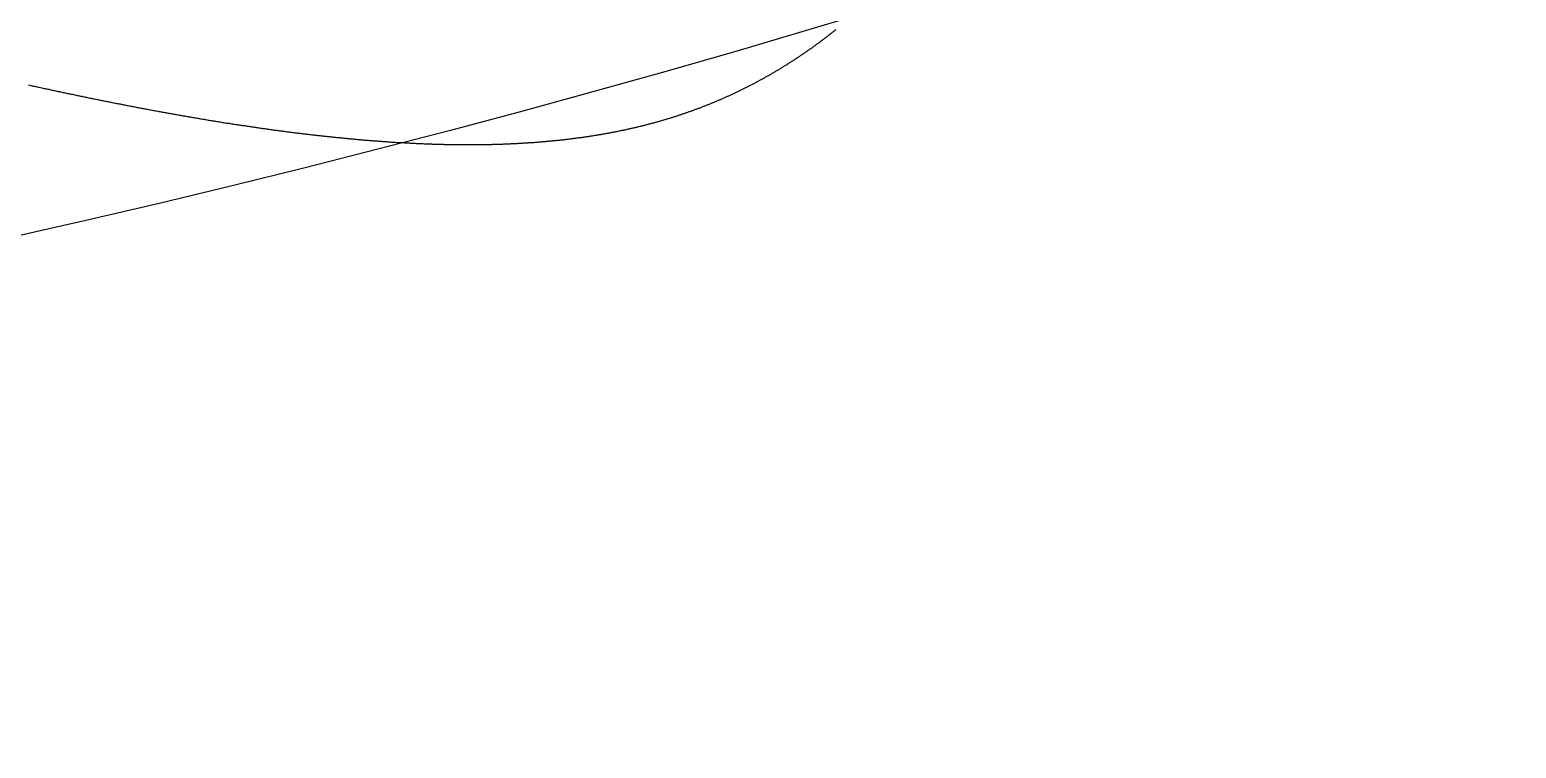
# Model space of a CAD drawing. Header units: millimetres. Extents: x 88 to 97873, y 32 to 55088.
# Drawn here: x 48649.921 to 48651.32, y 5017.382 to 5018.059 of the extents above; entities that cross this region are included whole.
import ezdxf

# ---------------------------------------------------------------- set-up
doc = ezdxf.new("R2010")
doc.units = ezdxf.units.MM
doc.header["$LTSCALE"] = 0.3

msp = doc.modelspace()

# ---------------------------------------------------------------- linework, layer by layer
msp.add_lwpolyline([(48649.9202, 5018.0067), (48649.9214, 5018.0065), (48649.9225, 5018.0062), (48649.9236, 5018.006), (48649.9247, 5018.0057), (48649.9258, 5018.0055), (48649.927, 5018.0052), (48649.9281, 5018.005), (48649.9292, 5018.0047), (48649.9303, 5018.0045), (48649.9314, 5018.0043), (48649.9326, 5018.004), (48649.9337, 5018.0038), (48649.9348, 5018.0035), (48649.9359, 5018.0033), (48649.937, 5018.0031), (48649.9381, 5018.0028), (48649.9393, 5018.0026), (48649.9404, 5018.0023), (48649.9415, 5018.0021), (48649.9426, 5018.0019), (48649.9437, 5018.0016), (48649.9448, 5018.0014), (48649.9459, 5018.0011), (48649.947, 5018.0009), (48649.9482, 5018.0007), (48649.9493, 5018.0004), (48649.9504, 5018.0002), (48649.9515, 5018), (48649.9526, 5017.9997), (48649.9537, 5017.9995), (48649.9548, 5017.9993), (48649.9559, 5017.999), (48649.957, 5017.9988), (48649.9581, 5017.9986), (48649.9592, 5017.9983), (48649.9604, 5017.9981), (48649.9615, 5017.9979), (48649.9626, 5017.9976), (48649.9637, 5017.9974), (48649.9648, 5017.9972), (48649.9659, 5017.9969), (48649.967, 5017.9967), (48649.9681, 5017.9965), (48649.9692, 5017.9963), (48649.9703, 5017.996), (48649.9714, 5017.9958), (48649.9725, 5017.9956), (48649.9736, 5017.9953), (48649.9747, 5017.9951), (48649.9758, 5017.9949), (48649.9769, 5017.9947), (48649.978, 5017.9944), (48649.9791, 5017.9942), (48649.9802, 5017.994), (48649.9813, 5017.9938), (48649.9824, 5017.9936), (48649.9835, 5017.9933), (48649.9846, 5017.9931), (48649.9857, 5017.9929), (48649.9867, 5017.9927), (48649.9878, 5017.9924), (48649.9889, 5017.9922), (48649.99, 5017.992), (48649.9911, 5017.9918), (48649.9922, 5017.9916), (48649.9933, 5017.9913), (48649.9944, 5017.9911), (48649.9955, 5017.9909), (48649.9966, 5017.9907), (48649.9977, 5017.9905), (48649.9987, 5017.9903), (48649.9998, 5017.99), (48650.0009, 5017.9898), (48650.002, 5017.9896), (48650.0031, 5017.9894), (48650.0042, 5017.9892), (48650.0053, 5017.989), (48650.0063, 5017.9888), (48650.0074, 5017.9886), (48650.0085, 5017.9883), (48650.0096, 5017.9881), (48650.0107, 5017.9879), (48650.0118, 5017.9877), (48650.0128, 5017.9875), (48650.0139, 5017.9873), (48650.015, 5017.9871), (48650.0161, 5017.9869), (48650.0172, 5017.9867), (48650.0182, 5017.9865), (48650.0193, 5017.9863), (48650.0204, 5017.986), (48650.0215, 5017.9858), (48650.0226, 5017.9856), (48650.0236, 5017.9854), (48650.0247, 5017.9852), (48650.0258, 5017.985), (48650.0269, 5017.9848), (48650.0279, 5017.9846), (48650.029, 5017.9844), (48650.0301, 5017.9842), (48650.0311, 5017.984), (48650.0322, 5017.9838), (48650.0333, 5017.9836), (48650.0344, 5017.9834), (48650.0354, 5017.9832), (48650.0365, 5017.983), (48650.0376, 5017.9828), (48650.0386, 5017.9826), (48650.0397, 5017.9824), (48650.0408, 5017.9822), (48650.0418, 5017.982), (48650.0429, 5017.9818), (48650.044, 5017.9816), (48650.045, 5017.9814), (48650.0461, 5017.9812), (48650.0472, 5017.981), (48650.0482, 5017.9809), (48650.0493, 5017.9807), (48650.0504, 5017.9805), (48650.0514, 5017.9803), (48650.0525, 5017.9801), (48650.0535, 5017.9799), (48650.0546, 5017.9797), (48650.0557, 5017.9795), (48650.0567, 5017.9793), (48650.0578, 5017.9791), (48650.0588, 5017.979), (48650.0599, 5017.9788), (48650.061, 5017.9786), (48650.062, 5017.9784), (48650.0631, 5017.9782), (48650.0641, 5017.978), (48650.0652, 5017.9778), (48650.0662, 5017.9777), (48650.0673, 5017.9775), (48650.0683, 5017.9773), (48650.0694, 5017.9771), (48650.0704, 5017.9769), (48650.0715, 5017.9767), (48650.0726, 5017.9766), (48650.0736, 5017.9764), (48650.0747, 5017.9762), (48650.0757, 5017.976), (48650.0768, 5017.9758), (48650.0778, 5017.9757), (48650.0788, 5017.9755), (48650.0799, 5017.9753), (48650.0809, 5017.9751), (48650.082, 5017.9749), (48650.083, 5017.9748), (48650.0841, 5017.9746), (48650.0851, 5017.9744), (48650.0862, 5017.9743), (48650.0872, 5017.9741), (48650.0883, 5017.9739), (48650.0893, 5017.9737), (48650.0903, 5017.9736), (48650.0914, 5017.9734), (48650.0924, 5017.9732), (48650.0935, 5017.973), (48650.0945, 5017.9729), (48650.0955, 5017.9727), (48650.0966, 5017.9725), (48650.0976, 5017.9724), (48650.0987, 5017.9722), (48650.0997, 5017.972), (48650.1007, 5017.9719), (48650.1018, 5017.9717), (48650.1028, 5017.9715), (48650.1038, 5017.9714), (48650.1049, 5017.9712), (48650.1059, 5017.971), (48650.1069, 5017.9709), (48650.108, 5017.9707), (48650.109, 5017.9706), (48650.11, 5017.9704), (48650.1111, 5017.9702), (48650.1121, 5017.9701), (48650.1131, 5017.9699), (48650.1141, 5017.9698), (48650.1152, 5017.9696), (48650.1162, 5017.9694), (48650.1172, 5017.9693), (48650.1183, 5017.9691), (48650.1193, 5017.969), (48650.1203, 5017.9688), (48650.1213, 5017.9687), (48650.1224, 5017.9685), (48650.1234, 5017.9684), (48650.1244, 5017.9682), (48650.1254, 5017.9681), (48650.1264, 5017.9679), (48650.1275, 5017.9678), (48650.1285, 5017.9676), (48650.1295, 5017.9675), (48650.1305, 5017.9673), (48650.1315, 5017.9672), (48650.1326, 5017.967), (48650.1336, 5017.9669), (48650.1346, 5017.9667), (48650.1356, 5017.9666), (48650.1366, 5017.9664), (48650.1377, 5017.9663), (48650.1387, 5017.9661), (48650.1397, 5017.966), (48650.1407, 5017.9658), (48650.1417, 5017.9657), (48650.1427, 5017.9656), (48650.1437, 5017.9654), (48650.1447, 5017.9653), (48650.1458, 5017.9651), (48650.1468, 5017.965), (48650.1478, 5017.9649), (48650.1488, 5017.9647), (48650.1498, 5017.9646), (48650.1508, 5017.9644), (48650.1518, 5017.9643), (48650.1528, 5017.9642), (48650.1538, 5017.964), (48650.1548, 5017.9639), (48650.1558, 5017.9638), (48650.1568, 5017.9636), (48650.1578, 5017.9635), (48650.1588, 5017.9634), (48650.1598, 5017.9632), (48650.1608, 5017.9631), (48650.1618, 5017.963), (48650.1628, 5017.9628), (48650.1638, 5017.9627), (48650.1648, 5017.9626), (48650.1658, 5017.9625), (48650.1668, 5017.9623), (48650.1678, 5017.9622), (48650.1688, 5017.9621), (48650.1698, 5017.9619), (48650.1708, 5017.9618), (48650.1718, 5017.9617), (48650.1728, 5017.9616), (48650.1738, 5017.9614), (48650.1748, 5017.9613), (48650.1758, 5017.9612), (48650.1768, 5017.9611), (48650.1778, 5017.961), (48650.1788, 5017.9608), (48650.1798, 5017.9607), (48650.1808, 5017.9606), (48650.1817, 5017.9605), (48650.1827, 5017.9604), (48650.1837, 5017.9603), (48650.1847, 5017.9601), (48650.1857, 5017.96), (48650.1867, 5017.9599), (48650.1877, 5017.9598), (48650.1887, 5017.9597), (48650.1896, 5017.9596), (48650.1906, 5017.9595), (48650.1916, 5017.9593), (48650.1926, 5017.9592), (48650.1936, 5017.9591), (48650.1946, 5017.959), (48650.1955, 5017.9589), (48650.1965, 5017.9588), (48650.1975, 5017.9587), (48650.1985, 5017.9586), (48650.1994, 5017.9585), (48650.2004, 5017.9584), (48650.2014, 5017.9583), (48650.2024, 5017.9582), (48650.2034, 5017.9581), (48650.2043, 5017.958), (48650.2053, 5017.9579), (48650.2063, 5017.9578), (48650.2073, 5017.9577), (48650.2082, 5017.9576), (48650.2092, 5017.9575), (48650.2102, 5017.9574), (48650.2111, 5017.9573), (48650.2121, 5017.9572), (48650.2131, 5017.9571), (48650.214, 5017.957), (48650.215, 5017.9569), (48650.216, 5017.9568), (48650.217, 5017.9567), (48650.2179, 5017.9566), (48650.2189, 5017.9565), (48650.2198, 5017.9564), (48650.2208, 5017.9563), (48650.2218, 5017.9562), (48650.2227, 5017.9561), (48650.2237, 5017.956), (48650.2247, 5017.956), (48650.2256, 5017.9559), (48650.2266, 5017.9558), (48650.2275, 5017.9557), (48650.2285, 5017.9556), (48650.2295, 5017.9555), (48650.2304, 5017.9554), (48650.2314, 5017.9553), (48650.2323, 5017.9553), (48650.2333, 5017.9552), (48650.2343, 5017.9551), (48650.2352, 5017.955), (48650.2362, 5017.9549), (48650.2371, 5017.9549), (48650.2381, 5017.9548), (48650.239, 5017.9547), (48650.24, 5017.9546), (48650.2409, 5017.9545), (48650.2419, 5017.9545), (48650.2428, 5017.9544), (48650.2438, 5017.9543), (48650.2447, 5017.9542), (48650.2457, 5017.9542), (48650.2466, 5017.9541), (48650.2476, 5017.954), (48650.2485, 5017.954), (48650.2495, 5017.9539), (48650.2504, 5017.9538), (48650.2513, 5017.9538), (48650.2523, 5017.9537), (48650.2532, 5017.9536), (48650.2542, 5017.9535), (48650.2551, 5017.9535), (48650.2561, 5017.9534), (48650.257, 5017.9534), (48650.2579, 5017.9533), (48650.2589, 5017.9532), (48650.2598, 5017.9532), (48650.2607, 5017.9531), (48650.2617, 5017.953), (48650.2626, 5017.953), (48650.2636, 5017.9529), (48650.2645, 5017.9529), (48650.2654, 5017.9528), (48650.2664, 5017.9527), (48650.2673, 5017.9527), (48650.2682, 5017.9526), (48650.2692, 5017.9526), (48650.2701, 5017.9525), (48650.271, 5017.9525), (48650.272, 5017.9524), (48650.2729, 5017.9524), (48650.2738, 5017.9523), (48650.2747, 5017.9523), (48650.2757, 5017.9522), (48650.2766, 5017.9522), (48650.2775, 5017.9521), (48650.2784, 5017.9521), (48650.2794, 5017.952), (48650.2803, 5017.952), (48650.2812, 5017.9519), (48650.2821, 5017.9519), (48650.2831, 5017.9518), (48650.284, 5017.9518), (48650.2849, 5017.9517), (48650.2858, 5017.9517), (48650.2867, 5017.9517), (48650.2877, 5017.9516), (48650.2886, 5017.9516), (48650.2895, 5017.9515), (48650.2904, 5017.9515), (48650.2913, 5017.9515), (48650.2922, 5017.9514), (48650.2932, 5017.9514), (48650.2941, 5017.9514), (48650.295, 5017.9513), (48650.2959, 5017.9513), (48650.2968, 5017.9513), (48650.2977, 5017.9512), (48650.2986, 5017.9512), (48650.2995, 5017.9512), (48650.3004, 5017.9511), (48650.3014, 5017.9511), (48650.3023, 5017.9511), (48650.3032, 5017.9511), (48650.3041, 5017.951), (48650.305, 5017.951), (48650.3059, 5017.951), (48650.3068, 5017.9509), (48650.3077, 5017.9509), (48650.3086, 5017.9509), (48650.3095, 5017.9509), (48650.3104, 5017.9509), (48650.3113, 5017.9508), (48650.3122, 5017.9508), (48650.3131, 5017.9508), (48650.314, 5017.9508), (48650.3149, 5017.9508), (48650.3158, 5017.9507), (48650.3167, 5017.9507), (48650.3176, 5017.9507), (48650.3185, 5017.9507), (48650.3194, 5017.9507), (48650.3203, 5017.9507), (48650.3212, 5017.9507), (48650.3221, 5017.9507), (48650.323, 5017.9506), (48650.3238, 5017.9506), (48650.3247, 5017.9506), (48650.3256, 5017.9506), (48650.3265, 5017.9506), (48650.3274, 5017.9506), (48650.3283, 5017.9506), (48650.3292, 5017.9506), (48650.3301, 5017.9506), (48650.331, 5017.9506), (48650.3318, 5017.9506), (48650.3327, 5017.9506), (48650.3336, 5017.9506), (48650.3345, 5017.9506), (48650.3354, 5017.9506), (48650.3363, 5017.9506), (48650.3371, 5017.9506), (48650.338, 5017.9506), (48650.3389, 5017.9506), (48650.3398, 5017.9506), (48650.3407, 5017.9506), (48650.3415, 5017.9506), (48650.3424, 5017.9506), (48650.3433, 5017.9506), (48650.3442, 5017.9506), (48650.345, 5017.9506), (48650.3459, 5017.9507), (48650.3468, 5017.9507), (48650.3477, 5017.9507), (48650.3485, 5017.9507), (48650.3494, 5017.9507), (48650.3503, 5017.9507), (48650.3511, 5017.9507), (48650.352, 5017.9507), (48650.3529, 5017.9508), (48650.3537, 5017.9508), (48650.3546, 5017.9508), (48650.3555, 5017.9508), (48650.3563, 5017.9508), (48650.3572, 5017.9509), (48650.3581, 5017.9509), (48650.3589, 5017.9509), (48650.3598, 5017.9509), (48650.3607, 5017.951), (48650.3615, 5017.951), (48650.3624, 5017.951), (48650.3632, 5017.951), (48650.3641, 5017.9511), (48650.365, 5017.9511), (48650.3658, 5017.9511), (48650.3667, 5017.9511), (48650.3675, 5017.9512), (48650.3684, 5017.9512), (48650.3692, 5017.9512), (48650.3701, 5017.9513), (48650.371, 5017.9513), (48650.3718, 5017.9513), (48650.3727, 5017.9514), (48650.3735, 5017.9514), (48650.3744, 5017.9515), (48650.3752, 5017.9515), (48650.3761, 5017.9515), (48650.3769, 5017.9516), (48650.3778, 5017.9516), (48650.3786, 5017.9517), (48650.3795, 5017.9517), (48650.3803, 5017.9517), (48650.3811, 5017.9518), (48650.382, 5017.9518), (48650.3828, 5017.9519), (48650.3837, 5017.9519), (48650.3845, 5017.952), (48650.3854, 5017.952), (48650.3862, 5017.9521), (48650.387, 5017.9521), (48650.3879, 5017.9522), (48650.3887, 5017.9522), (48650.3896, 5017.9523), (48650.3904, 5017.9523), (48650.3912, 5017.9524), (48650.3921, 5017.9525), (48650.3929, 5017.9525), (48650.3937, 5017.9526), (48650.3946, 5017.9526), (48650.3954, 5017.9527), (48650.3962, 5017.9527), (48650.3971, 5017.9528), (48650.3979, 5017.9529), (48650.3987, 5017.9529), (48650.3996, 5017.953), (48650.4004, 5017.9531), (48650.4012, 5017.9531), (48650.402, 5017.9532), (48650.4029, 5017.9533), (48650.4037, 5017.9533), (48650.4045, 5017.9534), (48650.4053, 5017.9535), (48650.4062, 5017.9535), (48650.407, 5017.9536), (48650.4078, 5017.9537), (48650.4086, 5017.9538), (48650.4094, 5017.9538), (48650.4103, 5017.9539), (48650.4111, 5017.954), (48650.4119, 5017.9541), (48650.4127, 5017.9541), (48650.4135, 5017.9542), (48650.4144, 5017.9543), (48650.4152, 5017.9544), (48650.416, 5017.9545), (48650.4168, 5017.9545), (48650.4176, 5017.9546), (48650.4184, 5017.9547), (48650.4192, 5017.9548), (48650.42, 5017.9549), (48650.4209, 5017.955), (48650.4217, 5017.9551), (48650.4225, 5017.9551), (48650.4233, 5017.9552), (48650.4241, 5017.9553), (48650.4249, 5017.9554), (48650.4257, 5017.9555), (48650.4265, 5017.9556), (48650.4273, 5017.9557), (48650.4281, 5017.9558), (48650.4289, 5017.9559), (48650.4297, 5017.956), (48650.4305, 5017.9561), (48650.4313, 5017.9562), (48650.4321, 5017.9563), (48650.4329, 5017.9564), (48650.4337, 5017.9565), (48650.4345, 5017.9566), (48650.4353, 5017.9567), (48650.4361, 5017.9568), (48650.4369, 5017.9569), (48650.4377, 5017.957), (48650.4385, 5017.9571), (48650.4393, 5017.9572), (48650.4401, 5017.9573), (48650.4409, 5017.9574), (48650.4416, 5017.9575), (48650.4424, 5017.9577), (48650.4432, 5017.9578), (48650.444, 5017.9579), (48650.4448, 5017.958), (48650.4456, 5017.9581), (48650.4464, 5017.9582), (48650.4472, 5017.9583), (48650.4479, 5017.9585), (48650.4487, 5017.9586), (48650.4495, 5017.9587), (48650.4503, 5017.9588), (48650.4511, 5017.9589), (48650.4519, 5017.9591), (48650.4526, 5017.9592), (48650.4534, 5017.9593), (48650.4542, 5017.9594), (48650.455, 5017.9596), (48650.4557, 5017.9597), (48650.4565, 5017.9598), (48650.4573, 5017.96), (48650.4581, 5017.9601), (48650.4588, 5017.9602), (48650.4596, 5017.9604), (48650.4604, 5017.9605), (48650.4612, 5017.9606), (48650.4619, 5017.9608), (48650.4627, 5017.9609), (48650.4635, 5017.961), (48650.4642, 5017.9612), (48650.465, 5017.9613), (48650.4658, 5017.9614), (48650.4665, 5017.9616), (48650.4673, 5017.9617), (48650.4681, 5017.9619), (48650.4688, 5017.962), (48650.4696, 5017.9622), (48650.4703, 5017.9623), (48650.4711, 5017.9625), (48650.4719, 5017.9626), (48650.4726, 5017.9627), (48650.4734, 5017.9629), (48650.4741, 5017.963), (48650.4749, 5017.9632), (48650.4757, 5017.9634), (48650.4764, 5017.9635), (48650.4772, 5017.9637), (48650.4779, 5017.9638), (48650.4787, 5017.964), (48650.4794, 5017.9641), (48650.4802, 5017.9643), (48650.4809, 5017.9644), (48650.4817, 5017.9646), (48650.4824, 5017.9648), (48650.4832, 5017.9649), (48650.4839, 5017.9651), (48650.4847, 5017.9653), (48650.4854, 5017.9654), (48650.4862, 5017.9656), (48650.4869, 5017.9658), (48650.4877, 5017.9659), (48650.4884, 5017.9661), (48650.4891, 5017.9663), (48650.4899, 5017.9664), (48650.4906, 5017.9666), (48650.4914, 5017.9668), (48650.4921, 5017.967), (48650.4928, 5017.9671), (48650.4936, 5017.9673), (48650.4943, 5017.9675), (48650.495, 5017.9677), (48650.4958, 5017.9678), (48650.4965, 5017.968), (48650.4973, 5017.9682), (48650.498, 5017.9684), (48650.4987, 5017.9686), (48650.4994, 5017.9687), (48650.5002, 5017.9689), (48650.5009, 5017.9691), (48650.5016, 5017.9693), (48650.5024, 5017.9695), (48650.5031, 5017.9697), (48650.5038, 5017.9699), (48650.5045, 5017.9701), (48650.5053, 5017.9703), (48650.506, 5017.9704), (48650.5067, 5017.9706), (48650.5074, 5017.9708), (48650.5082, 5017.971), (48650.5089, 5017.9712), (48650.5096, 5017.9714), (48650.5103, 5017.9716), (48650.511, 5017.9718), (48650.5118, 5017.972), (48650.5125, 5017.9722), (48650.5132, 5017.9724), (48650.5139, 5017.9726), (48650.5146, 5017.9728), (48650.5153, 5017.973), (48650.5161, 5017.9732), (48650.5168, 5017.9735), (48650.5175, 5017.9737), (48650.5182, 5017.9739), (48650.5189, 5017.9741), (48650.5196, 5017.9743), (48650.5203, 5017.9745), (48650.521, 5017.9747), (48650.5217, 5017.9749), (48650.5225, 5017.9751), (48650.5232, 5017.9754), (48650.5239, 5017.9756), (48650.5246, 5017.9758), (48650.5253, 5017.976), (48650.526, 5017.9762), (48650.5267, 5017.9765), (48650.5274, 5017.9767), (48650.5281, 5017.9769), (48650.5288, 5017.9771), (48650.5295, 5017.9773), (48650.5302, 5017.9776), (48650.5309, 5017.9778), (48650.5316, 5017.978), (48650.5323, 5017.9783), (48650.533, 5017.9785), (48650.5337, 5017.9787), (48650.5344, 5017.9789), (48650.5351, 5017.9792), (48650.5358, 5017.9794), (48650.5364, 5017.9796), (48650.5371, 5017.9799), (48650.5378, 5017.9801), (48650.5385, 5017.9804), (48650.5392, 5017.9806), (48650.5399, 5017.9808), (48650.5406, 5017.9811), (48650.5413, 5017.9813), (48650.542, 5017.9816), (48650.5426, 5017.9818), (48650.5433, 5017.982), (48650.544, 5017.9823), (48650.5447, 5017.9825), (48650.5454, 5017.9828), (48650.5461, 5017.983), (48650.5468, 5017.9833), (48650.5474, 5017.9835), (48650.5481, 5017.9838), (48650.5488, 5017.984), (48650.5495, 5017.9843), (48650.5502, 5017.9845), (48650.5508, 5017.9848), (48650.5515, 5017.985), (48650.5522, 5017.9853), (48650.5529, 5017.9856), (48650.5535, 5017.9858), (48650.5542, 5017.9861), (48650.5549, 5017.9863), (48650.5556, 5017.9866), (48650.5562, 5017.9869), (48650.5569, 5017.9871), (48650.5576, 5017.9874), (48650.5582, 5017.9876), (48650.5589, 5017.9879), (48650.5596, 5017.9882), (48650.5603, 5017.9884), (48650.5609, 5017.9887), (48650.5616, 5017.989), (48650.5623, 5017.9892), (48650.5629, 5017.9895), (48650.5636, 5017.9898), (48650.5643, 5017.9901), (48650.5649, 5017.9903), (48650.5656, 5017.9906), (48650.5662, 5017.9909), (48650.5669, 5017.9912), (48650.5676, 5017.9914), (48650.5682, 5017.9917), (48650.5689, 5017.992), (48650.5695, 5017.9923), (48650.5702, 5017.9926), (48650.5709, 5017.9928), (48650.5715, 5017.9931), (48650.5722, 5017.9934), (48650.5728, 5017.9937), (48650.5735, 5017.994), (48650.5741, 5017.9943), (48650.5748, 5017.9946), (48650.5754, 5017.9949), (48650.5761, 5017.9951), (48650.5768, 5017.9954), (48650.5774, 5017.9957), (48650.5781, 5017.996), (48650.5787, 5017.9963), (48650.5794, 5017.9966), (48650.58, 5017.9969), (48650.5807, 5017.9972), (48650.5813, 5017.9975), (48650.5819, 5017.9978), (48650.5826, 5017.9981), (48650.5832, 5017.9984), (48650.5839, 5017.9987), (48650.5845, 5017.999), (48650.5852, 5017.9993), (48650.5858, 5017.9996), (48650.5865, 5017.9999), (48650.5871, 5018.0002), (48650.5877, 5018.0005), (48650.5884, 5018.0008), (48650.589, 5018.0011), (48650.5897, 5018.0014), (48650.5903, 5018.0018), (48650.5909, 5018.0021), (48650.5916, 5018.0024), (48650.5922, 5018.0027), (48650.5928, 5018.003), (48650.5935, 5018.0033), (48650.5941, 5018.0036), (48650.5948, 5018.004), (48650.5954, 5018.0043), (48650.596, 5018.0046), (48650.5967, 5018.0049), (48650.5973, 5018.0052), (48650.5979, 5018.0055), (48650.5985, 5018.0059), (48650.5992, 5018.0062), (48650.5998, 5018.0065), (48650.6004, 5018.0068), (48650.6011, 5018.0072), (48650.6017, 5018.0075), (48650.6023, 5018.0078), (48650.6029, 5018.0082), (48650.6036, 5018.0085), (48650.6042, 5018.0088), (48650.6048, 5018.0091), (48650.6054, 5018.0095), (48650.6061, 5018.0098), (48650.6067, 5018.0101), (48650.6073, 5018.0105), (48650.6079, 5018.0108), (48650.6086, 5018.0112), (48650.6092, 5018.0115), (48650.6098, 5018.0118), (48650.6104, 5018.0122), (48650.611, 5018.0125), (48650.6117, 5018.0129), (48650.6123, 5018.0132), (48650.6129, 5018.0135), (48650.6135, 5018.0139), (48650.6141, 5018.0142), (48650.6147, 5018.0146), (48650.6154, 5018.0149), (48650.616, 5018.0153), (48650.6166, 5018.0156), (48650.6172, 5018.016), (48650.6178, 5018.0163), (48650.6184, 5018.0167), (48650.619, 5018.017), (48650.6196, 5018.0174), (48650.6202, 5018.0177), (48650.6209, 5018.0181), (48650.6215, 5018.0184), (48650.6221, 5018.0188), (48650.6227, 5018.0192), (48650.6233, 5018.0195), (48650.6239, 5018.0199), (48650.6245, 5018.0202), (48650.6251, 5018.0206), (48650.6257, 5018.021), (48650.6263, 5018.0213), (48650.6269, 5018.0217), (48650.6275, 5018.022), (48650.6281, 5018.0224), (48650.6287, 5018.0228), (48650.6293, 5018.0231), (48650.6299, 5018.0235), (48650.6305, 5018.0239), (48650.6311, 5018.0243), (48650.6317, 5018.0246), (48650.6323, 5018.025), (48650.6329, 5018.0254), (48650.6335, 5018.0257), (48650.6341, 5018.0261), (48650.6347, 5018.0265), (48650.6353, 5018.0269), (48650.6359, 5018.0273), (48650.6365, 5018.0276), (48650.6371, 5018.028), (48650.6377, 5018.0284), (48650.6383, 5018.0288), (48650.6389, 5018.0292), (48650.6395, 5018.0295), (48650.6401, 5018.0299), (48650.6407, 5018.0303), (48650.6413, 5018.0307), (48650.6418, 5018.0311), (48650.6424, 5018.0315), (48650.643, 5018.0319), (48650.6436, 5018.0322), (48650.6442, 5018.0326), (48650.6448, 5018.033), (48650.6454, 5018.0334), (48650.646, 5018.0338), (48650.6465, 5018.0342), (48650.6471, 5018.0346), (48650.6477, 5018.035), (48650.6483, 5018.0354), (48650.6489, 5018.0358), (48650.6495, 5018.0362), (48650.6501, 5018.0366), (48650.6506, 5018.037), (48650.6512, 5018.0374), (48650.6518, 5018.0378), (48650.6524, 5018.0382), (48650.653, 5018.0386), (48650.6535, 5018.039), (48650.6541, 5018.0394), (48650.6547, 5018.0398), (48650.6553, 5018.0402), (48650.6559, 5018.0406), (48650.6564, 5018.041), (48650.657, 5018.0414), (48650.6576, 5018.0418), (48650.6582, 5018.0423), (48650.6587, 5018.0427), (48650.6593, 5018.0431), (48650.6599, 5018.0435), (48650.6605, 5018.0439), (48650.661, 5018.0443), (48650.6616, 5018.0447), (48650.6622, 5018.0452), (48650.6628, 5018.0456), (48650.6633, 5018.046), (48650.6639, 5018.0464), (48650.6645, 5018.0468), (48650.665, 5018.0473), (48650.6656, 5018.0477), (48650.6662, 5018.0481), (48650.6667, 5018.0485), (48650.6673, 5018.049), (48650.6679, 5018.0494), (48650.6684, 5018.0498), (48650.669, 5018.0502), (48650.6696, 5018.0507), (48650.6701, 5018.0511), (48650.6707, 5018.0515), (48650.6713, 5018.052), (48650.6718, 5018.0524), (48650.6724, 5018.0528), (48650.673, 5018.0533), (48650.6735, 5018.0537), (48650.6741, 5018.0541), (48650.6747, 5018.0546), (48650.6752, 5018.055), (48650.6758, 5018.0554), (48650.6763, 5018.0559), (48650.6769, 5018.0563), (48650.6775, 5018.0568), (48650.678, 5018.0572), (48650.6786, 5018.0576), (48650.6791, 5018.0581), (48650.6797, 5018.0585), (48650.6802, 5018.059)])
for radius in [18.5479, 14.363, 11.4141]:
    msp.add_circle((48647.3965, 5029.0009), radius)

doc.saveas('drawing.dxf')
